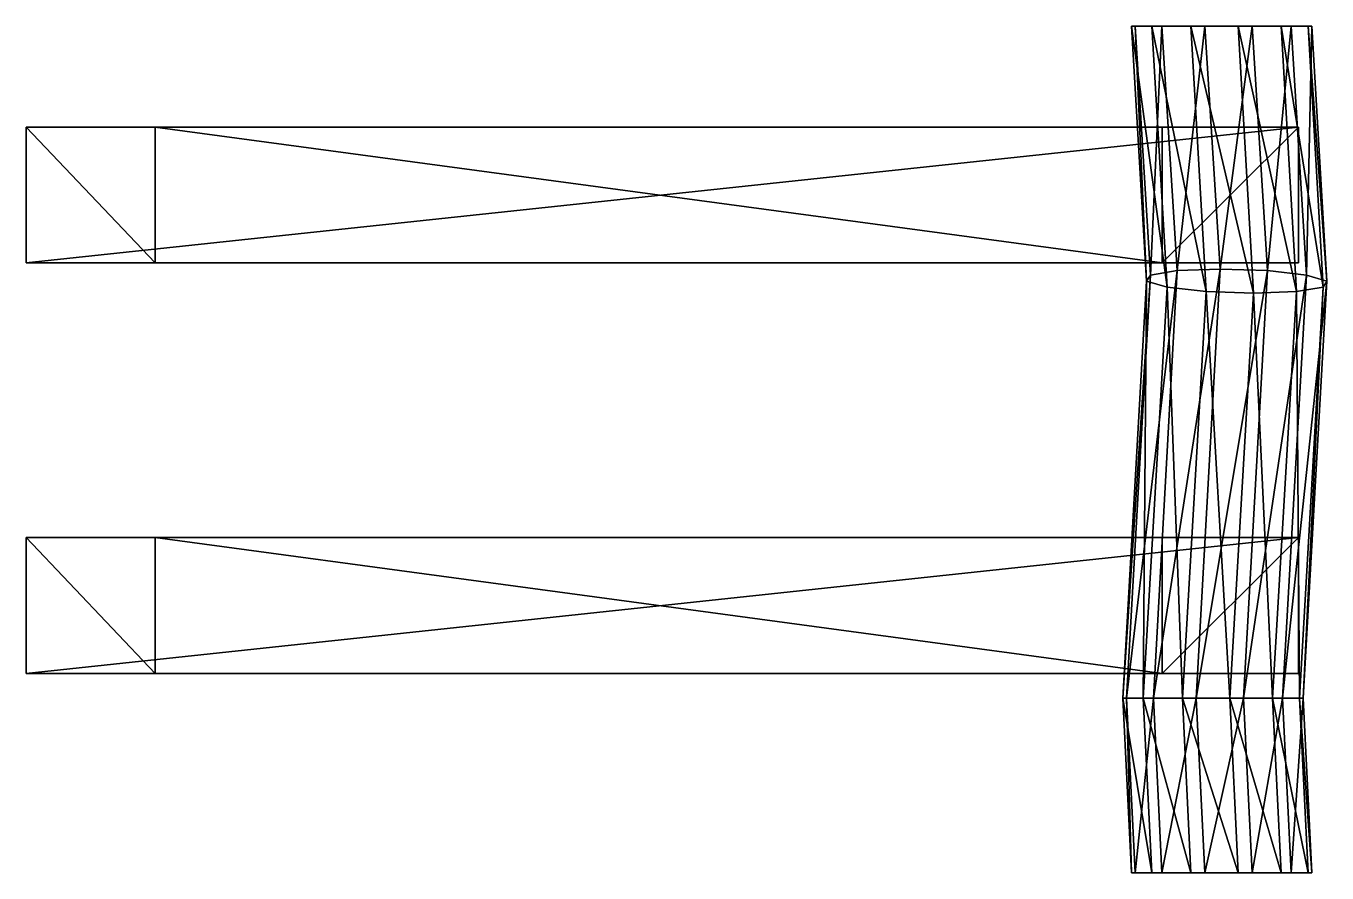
# Model space of a CAD drawing. Extents: x -83 to 90, y -19 to 94.
import ezdxf

# ---------------------------------------------------------------- set-up
doc = ezdxf.new("R2010")
doc.units = 0
doc.layers.add('fence18', color=250, linetype='CONTINUOUS')

msp = doc.modelspace()

# ---------------------------------------------------------------- meshes
at = {"layer": 'fence18'}
mesh = msp.add_polyface(dxfattribs=at)
corners = [(-83.334836, 7.697941, 11.468802), (86.399373, 7.697941, 11.468802), (-83.334836, 25.807046, 11.468802), (86.399373, 25.807046, 11.468802), (-83.334836, 25.807046, 6.489611), (86.399373, 25.807046, 6.489611), (-83.334836, 7.697941, 6.489611), (86.399373, 7.697941, 6.489611), (-66.12612, 7.697941, 11.468802), (-66.12612, 25.807046, 11.468802), (68.217479, 7.697941, 11.468802), (68.217479, 25.807046, 11.468802), (76.126537, -18.929796, -2.580727), (76.126537, 94.041617, -2.580727), (73.887854, -18.929796, 9.445314), (73.887854, 94.041617, 9.445314), (80.200801, -18.929796, 8.953471), (80.200801, 94.041617, 8.953471), (85.422052, -18.929796, 5.37105), (85.422052, 94.041617, 5.37105), (88.152578, -18.929796, -0.342044), (88.152578, 94.041617, -0.342044), (87.660735, -18.929796, -6.654991), (87.660735, 94.041617, -6.654991), (84.078314, -18.929796, -11.876242), (84.078314, 94.041617, -11.876242), (78.36522, -18.929796, -14.606768), (78.36522, 94.041617, -14.606768), (72.052273, -18.929796, -14.114925), (72.052273, 94.041617, -14.114925), (66.831022, -18.929796, -10.532504), (66.831022, 94.041617, -10.532504), (64.100496, -18.929796, -4.81941), (64.100496, 94.041617, -4.81941), (64.592339, -18.929796, 1.493537), (64.592339, 94.041617, 1.493537), (68.17476, -18.929796, 6.714788), (68.17476, 94.041617, 6.714788), (72.745598, 4.36599, 6.323235), (79.058545, 4.36599, 5.831393), (84.279796, 4.36599, 2.248972), (87.010321, 4.36599, -3.464122), (86.518479, 4.36599, -9.777069), (82.936058, 4.36599, -14.99832), (77.222964, 4.36599, -17.728846), (70.910017, 4.36599, -17.237004), (65.688766, 4.36599, -13.654582), (62.95824, 4.36599, -7.941489), (63.450082, 4.36599, -1.628542), (67.032504, 4.36599, 3.59271), (75.926184, 61.630496, 8.121393), (82.239131, 61.416065, 7.62955), (87.460382, 60.83023, 4.047129), (90.190907, 60.029964, -1.665965), (89.699065, 59.229698, -7.978912), (86.116644, 58.643863, -13.200163), (80.40355, 58.429433, -15.930688), (74.090603, 58.643863, -15.438846), (68.869352, 59.229698, -11.856425), (66.138826, 60.029964, -6.143331), (66.630669, 60.83023, 0.169616), (70.21309, 61.416065, 5.390867), (-83.334836, 62.45464, 11.468802), (86.399373, 62.45464, 11.468802), (-83.334836, 80.563745, 11.468802), (86.399373, 80.563745, 11.468802), (-83.334836, 80.563745, 6.489611), (86.399373, 80.563745, 6.489611), (-83.334836, 62.45464, 6.489611), (86.399373, 62.45464, 6.489611), (-66.12612, 62.45464, 11.468802), (-66.12612, 80.563745, 11.468802), (68.217479, 62.45464, 11.468802), (68.217479, 80.563745, 11.468802)]
mesh.append_faces([[corners[k] for k in face] for face in [(6, 0, 8), (2, 4, 9), (3, 1, 10), (5, 7, 1), (6, 7, 5), (4, 2, 0), (6, 8, 10), (4, 5, 11), (8, 0, 2), (10, 1, 7), (5, 3, 11), (10, 8, 9), (38, 50, 51), (14, 38, 39), (40, 18, 16), (40, 52, 53), (51, 17, 19), (42, 22, 20), (42, 54, 55), (18, 40, 41), (44, 26, 24), (44, 56, 57), (41, 53, 54), (46, 30, 28), (46, 58, 59), (22, 42, 43), (48, 34, 32), (48, 60, 61), (43, 55, 56), (38, 14, 36), (52, 40, 39), (26, 44, 45), (53, 21, 23), (55, 25, 27), (45, 57, 58), (57, 29, 31), (59, 33, 35), (30, 46, 47), (61, 37, 15), (50, 15, 17), (47, 59, 60), (52, 19, 21), (54, 23, 25), (34, 48, 49), (56, 27, 29), (58, 31, 33), (49, 61, 50), (60, 35, 37), (18, 36, 14), (30, 36, 18), (36, 30, 32), (20, 22, 24), (20, 24, 26), (26, 28, 30), (35, 31, 29), (35, 33, 31), (23, 29, 27), (37, 29, 23), (23, 21, 19), (17, 15, 37), (68, 62, 70), (64, 66, 71), (65, 63, 72), (67, 69, 63), (68, 69, 67), (66, 64, 62), (68, 70, 72), (66, 67, 73), (70, 62, 64), (72, 63, 69), (67, 65, 73), (72, 70, 71), (3, 10, 11), (5, 1, 3), (6, 5, 4), (4, 0, 6), (6, 10, 7), (4, 11, 9), (8, 2, 9), (10, 9, 11), (38, 51, 39), (14, 39, 16), (40, 16, 39), (40, 53, 41), (51, 19, 52), (42, 20, 41), (42, 55, 43), (18, 41, 20), (44, 24, 43), (44, 57, 45), (41, 54, 42), (46, 28, 45), (46, 59, 47), (22, 43, 24), (48, 32, 47), (48, 61, 49), (43, 56, 44), (38, 36, 49), (52, 39, 51), (26, 45, 28), (53, 23, 54), (55, 27, 56), (45, 58, 46), (57, 31, 58), (59, 35, 60), (30, 47, 32), (61, 15, 50), (50, 17, 51), (47, 60, 48), (52, 21, 53), (54, 25, 55), (34, 49, 36), (56, 29, 57), (58, 33, 59), (49, 50, 38), (60, 37, 61), (18, 14, 16), (30, 18, 20), (36, 32, 34), (20, 26, 30), (35, 29, 37), (23, 27, 25), (37, 23, 17), (23, 19, 17), (65, 72, 73), (67, 63, 65), (68, 67, 66), (66, 62, 68), (68, 72, 69), (66, 73, 71), (70, 64, 71), (72, 71, 73)]])

doc.saveas('drawing.dxf')
